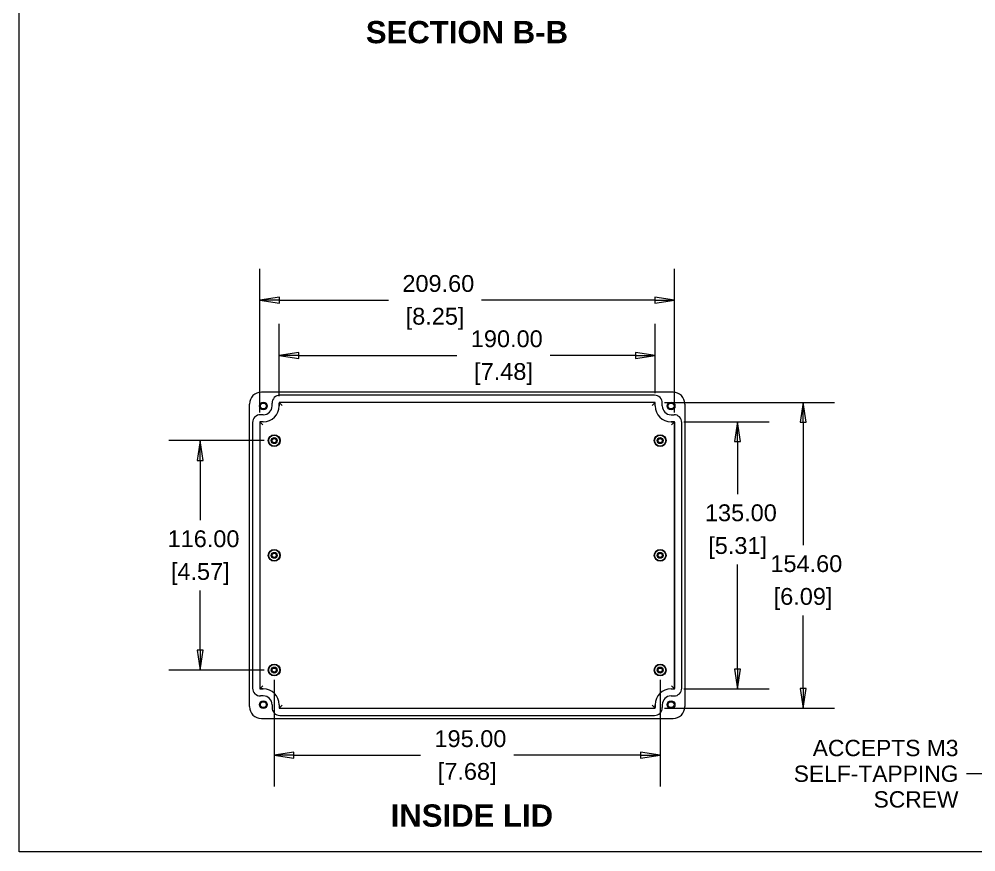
# Model space of a CAD drawing. Header units: millimetres. Extents: x 25 to 1372, y 25 to 1055.
# Drawn here: x 38.1 to 521.5, y 38.1 to 459.1 of the extents above; entities that cross this region are included whole.
import ezdxf

# ---------------------------------------------------------------- set-up
doc = ezdxf.new("R2010")
doc.units = ezdxf.units.MM
doc.header["$LTSCALE"] = 5
for name, color, linetype, lineweight in [('Dimension (ANSI)', 7, 'Continuous', 9), ('Sketch Geometry (ANSI)', 7, 'Continuous', 9), ('Symbol (ANSI)', 7, 'Continuous', 9), ('Visible (ANSI)', 7, 'Continuous', 9)]:
    doc.layers.add(name, color=color, linetype=linetype, lineweight=lineweight)
doc.styles.add('Label Text (ANSI)', font='arialbd.ttf')
doc.styles.add('Note Text (ANSI)', font='arial.ttf')
doc.dimstyles.new('Default - mm_inch (ANSI)', dxfattribs={"dimscale": 5, "dimtxt": 1.7, "dimasz": 2, "dimexe": 3.175, "dimexo": 1, "dimgap": 0.8, "dimtad": 0, "dimtih": 1, "dimtoh": 1, "dimrnd": 1e-08, "dimzin": 4, "dimdsep": 46, "dimtxsty": 'Note Text (ANSI)', "dimblk": 'Filled-1', "dimcen": 0.09, "dimdle": 10, "dimclrd": 256, "dimclre": 256, "dimclrt": 256, "dimadec": 1, "dimazin": 0, "dimtfac": 1.176471, "dimtofl": 0, "dimtmove": 0, "dimatfit": 3, "dimfxl": 0, "dimtolj": 1, "dimtzin": 0, "dimlwd": -1, "dimlwe": -1, "dimarcsym": 0})
doc.dimstyles.new('Default - mm_inch (ANSI)$7', dxfattribs={"dimscale": 5, "dimtxt": 1.7, "dimasz": 2.5, "dimexe": 3.175, "dimexo": 1, "dimgap": 0.8, "dimtad": 0, "dimtih": 1, "dimtoh": 1, "dimrnd": 1e-08, "dimzin": 4, "dimdsep": 46, "dimtxsty": 'Note Text (ANSI)', "dimblk": 'Filled-1', "dimcen": 0.09, "dimdle": 10, "dimclrd": 256, "dimclre": 256, "dimclrt": 256, "dimadec": 1, "dimazin": 0, "dimtfac": 1.176471, "dimtofl": 0, "dimtmove": 0, "dimatfit": 3, "dimfxl": 0, "dimtolj": 1, "dimtzin": 0, "dimlwd": -1, "dimlwe": -1, "dimarcsym": 0})

# ---------------------------------------------------------------- blocks, each defined once
blk = doc.blocks.new('Borders Default Border')
at = {"layer": 'Sketch Geometry (ANSI)', "flags": 128}
blk.add_lwpolyline([(7.62, 7.62), (7.62, 208.28), (271.78, 208.28), (271.78, 7.62), (7.62, 7.62)], dxfattribs=at)
blk = doc.blocks.new('Filled-1')
at = {"color": 0}
for p, q in [((0, 0), (-1, 0.15)), ((-1, 0.15), (-1, -0.15)), ((-1, 0), (0, 0)), ((-1, -0.15), (0, 0))]:
    blk.add_line(p, q, dxfattribs=at)
at = {"color": 0, "flags": 128}
blk.add_lwpolyline([(-1, -0.15), (0, 0), (-1, 0.15), (-1, -0.15)], dxfattribs=at)
at = {"color": 0}
blk.add_solid([(-1, -0.15), (0, 0), (-1, 0.15), (-1, -0.15)], dxfattribs=at)
blk = doc.blocks.new('*D26')
at = {"layer": 'Defpoints', "color": 0, "transparency": 16777216}
for p in [(369.27, 317.06), (159.67, 255.22), (369.27, 255.22)]:
    blk.add_point(p, dxfattribs=at)
at = {"layer": 'Dimension (ANSI)', "transparency": 16777216}
for p, q in [((159.67, 260.22), (159.67, 332.93)), ((369.27, 260.22), (369.27, 332.93)), ((169.67, 317.06), (224.72, 317.06)), ((359.27, 317.06), (271.77, 317.06))]:
    blk.add_line(p, q, dxfattribs=at)
at = {"layer": 'Dimension (ANSI)', "transparency": 16777216, "xscale": 10, "yscale": 10, "zscale": 10, "rotation": 180}
blk.add_blockref('Filled-1', (159.67, 317.06), dxfattribs=at)
at = {"layer": 'Dimension (ANSI)', "transparency": 16777216, "xscale": 10, "yscale": 10, "zscale": 10}
blk.add_blockref('Filled-1', (369.27, 317.06), dxfattribs=at)
at = {"layer": 'Dimension (ANSI)', "transparency": 16777216, "char_height": 8.5, "attachment_point": 5, "style": 'Note Text (ANSI)'}
for s, insert in [('\\A1; 209.60', (248.25, 325.4)), ('\\A1;[8.25]', (248.25, 307.61))]:
    blk.add_mtext(s, dxfattribs=dict(at, insert=insert))
blk = doc.blocks.new('*D27')
at = {"layer": 'Defpoints', "color": 0, "transparency": 16777216}
for p in [(359.47, 289.11), (169.47, 263.52), (359.47, 265.02)]:
    blk.add_point(p, dxfattribs=at)
at = {"layer": 'Dimension (ANSI)', "transparency": 16777216}
for p, q in [((169.47, 268.52), (169.47, 304.99)), ((359.47, 270.02), (359.47, 304.99)), ((179.47, 289.11), (259.3, 289.11)), ((349.47, 289.11), (306.35, 289.11))]:
    blk.add_line(p, q, dxfattribs=at)
at = {"layer": 'Dimension (ANSI)', "transparency": 16777216, "xscale": 10, "yscale": 10, "zscale": 10, "rotation": 180}
blk.add_blockref('Filled-1', (169.47, 289.11), dxfattribs=at)
at = {"layer": 'Dimension (ANSI)', "transparency": 16777216, "xscale": 10, "yscale": 10, "zscale": 10}
blk.add_blockref('Filled-1', (359.47, 289.11), dxfattribs=at)
at = {"layer": 'Dimension (ANSI)', "transparency": 16777216, "char_height": 8.5, "attachment_point": 5, "style": 'Note Text (ANSI)'}
for s, insert in [('\\A1; 190.00', (282.83, 297.45)), ('\\A1;[7.48]', (282.83, 279.67))]:
    blk.add_mtext(s, dxfattribs=dict(at, insert=insert))
blk = doc.blocks.new('*D28')
at = {"layer": 'Defpoints', "color": 0, "transparency": 16777216}
for p in [(368.97, 255.52), (368.97, 120.52), (401.11, 120.52)]:
    blk.add_point(p, dxfattribs=at)
at = {"layer": 'Dimension (ANSI)', "transparency": 16777216}
for p, q in [((373.97, 255.52), (416.99, 255.52)), ((401.11, 245.52), (401.11, 218.93)), ((401.11, 130.52), (401.11, 183.35)), ((373.97, 120.52), (416.99, 120.52))]:
    blk.add_line(p, q, dxfattribs=at)
at = {"layer": 'Dimension (ANSI)', "transparency": 16777216, "xscale": 10, "yscale": 10, "zscale": 10}
for p, rotation in [((401.11, 255.52), 90), ((401.11, 120.52), 270)]:
    blk.add_blockref('Filled-1', p, dxfattribs=dict(at, rotation=rotation))
at = {"layer": 'Dimension (ANSI)', "transparency": 16777216, "char_height": 8.5, "attachment_point": 5, "style": 'Note Text (ANSI)'}
for s, insert in [('\\A1; 135.00', (401.11, 209.48)), ('\\A1;[5.31]', (401.11, 191.69))]:
    blk.add_mtext(s, dxfattribs=dict(at, insert=insert))
blk = doc.blocks.new('*D29')
at = {"layer": 'Defpoints', "color": 0, "transparency": 16777216}
for p in [(359.17, 265.32), (359.17, 110.72), (434.18, 110.72)]:
    blk.add_point(p, dxfattribs=at)
at = {"layer": 'Dimension (ANSI)', "transparency": 16777216}
for p, q in [((364.17, 265.32), (450.06, 265.32)), ((434.18, 255.32), (434.18, 193.22)), ((434.18, 120.72), (434.18, 157.64)), ((364.17, 110.72), (450.06, 110.72))]:
    blk.add_line(p, q, dxfattribs=at)
at = {"layer": 'Dimension (ANSI)', "transparency": 16777216, "xscale": 10, "yscale": 10, "zscale": 10}
for p, rotation in [((434.18, 265.32), 90), ((434.18, 110.72), 270)]:
    blk.add_blockref('Filled-1', p, dxfattribs=dict(at, rotation=rotation))
at = {"layer": 'Dimension (ANSI)', "transparency": 16777216, "char_height": 8.5, "attachment_point": 5, "style": 'Note Text (ANSI)'}
for s, insert in [('\\A1; 154.60', (434.18, 183.77)), ('\\A1;[6.09]', (434.18, 165.98))]:
    blk.add_mtext(s, dxfattribs=dict(at, insert=insert))
blk = doc.blocks.new('*D30')
at = {"layer": 'Defpoints', "color": 0, "transparency": 16777216}
for p in [(166.97, 130.02), (361.97, 130.02), (361.97, 86.94)]:
    blk.add_point(p, dxfattribs=at)
at = {"layer": 'Dimension (ANSI)', "transparency": 16777216}
for p, q in [((166.97, 125.02), (166.97, 71.07)), ((361.97, 125.02), (361.97, 71.07)), ((176.97, 86.94), (240.95, 86.94)), ((351.97, 86.94), (288, 86.94))]:
    blk.add_line(p, q, dxfattribs=at)
at = {"layer": 'Dimension (ANSI)', "transparency": 16777216, "xscale": 10, "yscale": 10, "zscale": 10, "rotation": 180}
blk.add_blockref('Filled-1', (166.97, 86.94), dxfattribs=at)
at = {"layer": 'Dimension (ANSI)', "transparency": 16777216, "xscale": 10, "yscale": 10, "zscale": 10}
blk.add_blockref('Filled-1', (361.97, 86.94), dxfattribs=at)
at = {"layer": 'Dimension (ANSI)', "transparency": 16777216, "char_height": 8.5, "attachment_point": 5, "style": 'Note Text (ANSI)'}
for s, insert in [('\\A1; 195.00', (264.47, 95.28)), ('\\A1;[7.68]', (264.47, 77.5))]:
    blk.add_mtext(s, dxfattribs=dict(at, insert=insert))
blk = doc.blocks.new('*D31')
at = {"layer": 'Defpoints', "color": 0, "transparency": 16777216}
for p in [(166.97, 246.02), (129.61, 130.02), (166.97, 130.02)]:
    blk.add_point(p, dxfattribs=at)
at = {"layer": 'Dimension (ANSI)', "transparency": 16777216}
for p, q in [((161.97, 246.02), (113.73, 246.02)), ((129.61, 236.02), (129.61, 205.78)), ((129.61, 140.02), (129.61, 170.25)), ((161.97, 130.02), (113.73, 130.02))]:
    blk.add_line(p, q, dxfattribs=at)
at = {"layer": 'Dimension (ANSI)', "transparency": 16777216, "xscale": 10, "yscale": 10, "zscale": 10}
for p, rotation in [((129.61, 246.02), 90), ((129.61, 130.02), 270)]:
    blk.add_blockref('Filled-1', p, dxfattribs=dict(at, rotation=rotation))
at = {"layer": 'Dimension (ANSI)', "transparency": 16777216, "char_height": 8.5, "attachment_point": 5, "style": 'Note Text (ANSI)'}
for s, insert in [('\\A1; 116.00', (129.61, 196.35)), ('\\A1;[4.57]', (129.61, 178.59))]:
    blk.add_mtext(s, dxfattribs=dict(at, insert=insert))

msp = doc.modelspace()

# ---------------------------------------------------------------- linework, layer by layer
at = {"layer": 'Visible (ANSI)'}
for p, q in [((368.474, 270.515), (160.474, 270.515)), ((359.174, 268.915), (169.774, 268.915)), ((154.474, 111.515), (154.474, 264.515)), ((165.874, 263.515), (165.874, 265.015)), ((169.439, 265.015), (169.439, 263.515)), ((169.474, 263.515), (169.474, 265.015)), ((359.174, 265.35), (169.774, 265.35)), ((359.174, 265.315), (169.774, 265.315)), ((170.001, 264.788), (169.774, 265.015)), ((170.999, 263.79), (170.001, 264.788)), ((358.947, 264.788), (357.949, 263.79)), ((358.947, 264.788), (359.174, 265.015)), ((359.474, 263.515), (359.474, 265.015)), ((359.509, 263.515), (359.509, 265.015)), ((363.074, 263.515), (363.074, 265.015)), ((374.474, 264.515), (374.474, 111.515)), ((161.474, 259.115), (159.974, 259.115)), ((367.474, 259.115), (368.974, 259.115)), ((156.074, 255.215), (156.074, 120.815)), ((159.639, 255.215), (159.639, 120.815)), ((159.674, 255.215), (159.674, 120.815)), ((161.474, 255.55), (159.974, 255.55)), ((161.474, 255.515), (159.974, 255.515)), ((160.201, 254.988), (159.974, 255.215)), ((160.201, 254.988), (161.199, 253.99)), ((368.974, 255.55), (367.474, 255.55)), ((367.474, 255.515), (368.974, 255.515)), ((367.749, 253.99), (368.747, 254.988)), ((368.747, 254.988), (368.974, 255.215)), ((369.274, 120.815), (369.274, 255.215)), ((369.309, 120.815), (369.309, 255.215)), ((372.874, 120.815), (372.874, 255.215)), ((160.201, 121.042), (159.974, 120.815)), ((161.199, 122.041), (160.201, 121.042)), ((368.747, 121.042), (367.749, 122.041)), ((368.747, 121.042), (368.974, 120.815)), ((161.474, 120.515), (159.974, 120.515)), ((159.974, 120.48), (161.474, 120.48)), ((161.474, 116.915), (159.974, 116.915)), ((367.474, 120.515), (368.974, 120.515)), ((367.474, 120.48), (368.974, 120.48)), ((367.474, 116.915), (368.974, 116.915)), ((165.874, 112.515), (165.874, 111.015)), ((169.439, 112.515), (169.439, 111.015)), ((169.474, 112.515), (169.474, 111.015)), ((170.001, 111.242), (169.774, 111.015)), ((170.001, 111.242), (170.999, 112.241)), ((357.949, 112.241), (358.947, 111.242)), ((358.947, 111.242), (359.174, 111.015)), ((359.474, 112.515), (359.474, 111.015)), ((359.509, 111.015), (359.509, 112.515)), ((363.074, 112.515), (363.074, 111.015)), ((169.774, 110.715), (359.174, 110.715)), ((169.774, 110.68), (359.174, 110.68)), ((169.774, 107.115), (359.174, 107.115)), ((160.474, 105.515), (368.474, 105.515))]:
    msp.add_line(p, q, dxfattribs=at)
for centre, radius in [((161.474, 263.515), 2), ((161.474, 263.515), 1.5), ((367.474, 263.515), 2), ((367.474, 263.515), 1.5), ((166.974, 246.015), 3), ((166.974, 246.015), 2.79), ((166.974, 246.015), 1.5), ((166.974, 246.015), 1.483), ((166.974, 246.015), 1.25), ((166.974, 246.015), 1.04), ((361.974, 246.015), 3), ((361.974, 246.015), 2.79), ((361.974, 246.015), 1.5), ((361.974, 246.015), 1.483), ((361.974, 246.015), 1.25), ((361.974, 246.015), 1.04), ((166.974, 188.015), 3), ((166.974, 188.015), 2.79), ((166.974, 188.015), 1.5), ((166.974, 188.015), 1.483), ((166.974, 188.015), 1.25), ((166.974, 188.015), 1.04), ((361.974, 188.015), 3), ((361.974, 188.015), 2.79), ((361.974, 188.015), 1.5), ((361.974, 188.015), 1.483), ((361.974, 188.015), 1.25), ((361.974, 188.015), 1.04), ((166.974, 130.015), 3), ((166.974, 130.015), 2.79), ((166.974, 130.015), 1.5), ((166.974, 130.015), 1.483), ((166.974, 130.015), 1.25), ((166.974, 130.015), 1.04), ((361.974, 130.015), 3), ((361.974, 130.015), 2.79), ((361.974, 130.015), 1.5), ((361.974, 130.015), 1.483), ((361.974, 130.015), 1.25), ((361.974, 130.015), 1.04), ((161.474, 112.515), 2), ((161.474, 112.515), 1.5), ((367.474, 112.515), 2), ((367.474, 112.515), 1.5)]:
    msp.add_circle(centre, radius, dxfattribs=at)
for centre, radius, start, end in [((160.474, 264.515), 6, 90, 180), ((169.774, 265.015), 3.9, 90, 180), ((359.174, 265.015), 3.9, 0, 90), ((368.474, 264.515), 6, 0, 90), ((161.474, 263.515), 4.4, 270, 0), ((161.474, 263.515), 8, 270, 0), ((161.474, 263.515), 7.965, 270, 0), ((169.774, 265.015), 0.335, 90, 180), ((169.774, 265.015), 0.3, 90, 180), ((359.174, 265.015), 0.335, 0, 90), ((359.174, 265.015), 0.3, 0, 90), ((367.474, 263.515), 8, 180, 270), ((367.474, 263.515), 7.965, 180, 270), ((367.474, 263.515), 4.4, 180, 270), ((159.974, 255.215), 3.9, 90, 180), ((368.974, 255.215), 3.9, 0, 90), ((159.974, 255.215), 0.335, 90, 180), ((159.974, 255.215), 0.3, 90, 180), ((368.974, 255.215), 0.335, 0, 90), ((368.974, 255.215), 0.3, 0, 90), ((159.974, 120.815), 3.9, 180, 270), ((159.974, 120.815), 0.335, 180, 270), ((159.974, 120.815), 0.3, 180, 270), ((161.474, 112.515), 8, 0, 90), ((161.474, 112.515), 7.965, 0, 90), ((161.474, 112.515), 4.4, 0, 90), ((367.474, 112.515), 8, 90, 180), ((367.474, 112.515), 7.965, 90, 180), ((367.474, 112.515), 4.4, 90, 180), ((368.974, 120.815), 3.9, 270, 0), ((368.974, 120.815), 0.3, 270, 0), ((368.974, 120.815), 0.335, 270, 0), ((160.474, 111.515), 6, 180, 270), ((368.474, 111.515), 6, 270, 0), ((169.774, 111.015), 3.9, 180, 270), ((169.774, 111.015), 0.335, 180, 270), ((169.774, 111.015), 0.3, 180, 270), ((359.174, 111.015), 3.9, 270, 0), ((359.174, 111.015), 0.3, 270, 0), ((359.174, 111.015), 0.335, 270, 0)]:
    msp.add_arc(centre, radius, start, end, dxfattribs=at)

# ---------------------------------------------------------------- block references
at = {"xscale": 5, "yscale": 5, "zscale": 5}
msp.add_blockref('Borders Default Border', (0, 0), dxfattribs=at)

# ---------------------------------------------------------------- texts
at = {"layer": 'Symbol (ANSI)', "char_height": 11.25, "attachment_point": 7, "style": 'Label Text (ANSI)'}
for s, insert in [('SECTION B-B', (213.281, 446.745)), ('INSIDE LID', (225.808, 50.686))]:
    msp.add_mtext(s, dxfattribs=dict(at, insert=insert))
at = {"layer": 'Symbol (ANSI)', "insert": (512.702, 77.569), "char_height": 8.25, "width": 83.27345, "attachment_point": 6, "line_spacing_factor": 0.944221, "style": 'Note Text (ANSI)'}
msp.add_mtext('\\fArial|b0|i0;\\H8.2500;ACCEPTS M3\\P\\fArial|b0|i0;\\H8.2500;SELF-TAPPING\\P\\fArial|b0|i0;\\H8.2500;SCREW', dxfattribs=at)

# ---------------------------------------------------------------- dimensions: what is measured, and where the dimension line sits
at = {"layer": 'Dimension (ANSI)'}
for base, p1, p2, angle, text, override, picture, middle in [((369.274, 317.06), (159.674, 255.215), (369.274, 255.215), 180, ' <>\\X[8.25]', {"dimgap": 0.8, "dimtih": 0, "dimtoh": 0, "dimdec": 2, "dimpost": '\\X', "dimtol": 0, "dimlim": 0, "dimtp": 0, "dimtm": 0, "dimtdec": 2, "dimatfit": 1}, '*D26', (248.248, 317.06)), ((359.474, 289.113), (169.474, 263.515), (359.474, 265.015), 180, ' <>\\X[7.48]', {"dimgap": 0.8, "dimtih": 0, "dimtoh": 0, "dimdec": 2, "dimpost": '\\X', "dimtol": 0, "dimlim": 0, "dimtp": 0, "dimtm": 0, "dimtdec": 2, "dimatfit": 1}, '*D27', (282.828, 289.113)), ((434.182, 110.715), (359.174, 265.315), (359.174, 110.715), 90, ' <>\\X[6.09]', {"dimgap": 0.8, "dimdec": 2, "dimpost": '\\X', "dimtol": 0, "dimlim": 0, "dimtp": 0, "dimtm": 0, "dimtdec": 2, "dimatfit": 1}, '*D29', (434.182, 175.428)), ((401.115, 120.515), (368.974, 255.515), (368.974, 120.515), 90, ' <>\\X[5.31]', {"dimgap": 0.8, "dimdec": 2, "dimpost": '\\X', "dimtol": 0, "dimlim": 0, "dimtp": 0, "dimtm": 0, "dimtdec": 2, "dimatfit": 1}, '*D28', (401.115, 201.141)), ((129.609, 130.015), (166.974, 246.015), (166.974, 130.015), 90, ' <>\\X[4.57]', {"dimgap": 0.8, "dimdec": 2, "dimpost": '\\X', "dimtol": 0, "dimlim": 0, "dimtp": 0, "dimtm": 0, "dimtdec": 2, "dimatfit": 1}, '*D31', (129.609, 188.015)), ((361.974, 86.944), (166.974, 130.015), (361.974, 130.015), 180, ' <>\\X[7.68]', {"dimgap": 0.8, "dimtih": 0, "dimtoh": 0, "dimdec": 2, "dimpost": '\\X', "dimtol": 0, "dimlim": 0, "dimtp": 0, "dimtm": 0, "dimtdec": 2, "dimatfit": 1}, '*D30', (264.474, 86.944))]:
    dim = msp.add_linear_dim(base=base, p1=p1, p2=p2, angle=angle, text=text, dimstyle='Default - mm_inch (ANSI)', override=override, dxfattribs=at)
    dim.commit()
    dim.dimension.update_dxf_attribs({"geometry": picture, "text_midpoint": middle, "dimtype": 160})

# ---------------------------------------------------------------- leaders
at = {"layer": 'Symbol (ANSI)', "annotation_type": 0, "has_hookline": 1, "hookline_direction": 1, "text_width": 82.016}
msp.add_leader([(592.946, 156.87), (529.202, 77.569), (516.702, 77.569)], dimstyle='Default - mm_inch (ANSI)$7', override={"dimtad": 0}, dxfattribs=at)

doc.saveas('drawing.dxf')
